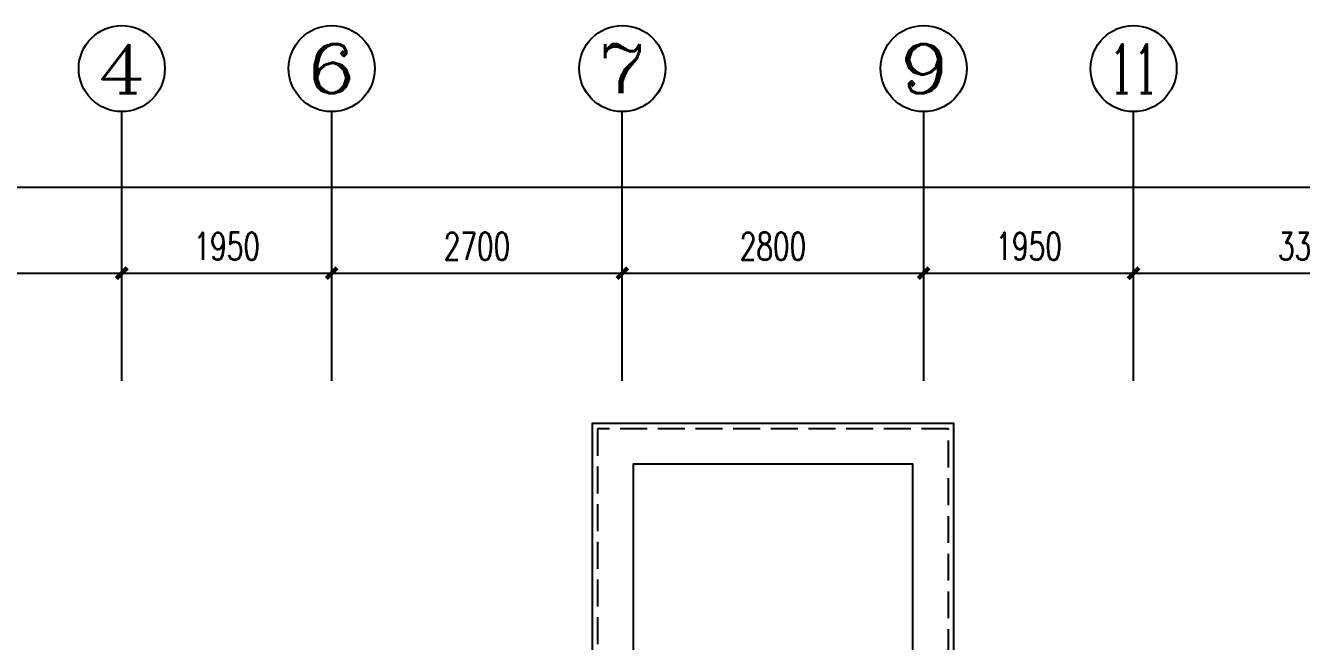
# Model space of a CAD drawing. Extents: x 4483878 to 4539156, y -49303 to -24364.
# Drawn here: x 4493943 to 4505798, y -30084 to -24364 of the extents above; entities that cross this region are included whole.
import ezdxf
from ezdxf.enums import TextEntityAlignment as Align

# ---------------------------------------------------------------- set-up
doc = ezdxf.new("R2010")
doc.units = 0
doc.header["$LTSCALE"] = 1000
doc.header["$MEASUREMENT"] = 0
doc.linetypes.add('DASH', pattern=[0.35, 0.25, -0.1])
doc.styles.add('_TCH_AXIS', font='COMPLEX', dxfattribs={"bigfont": 'GBCBIG'})
doc.styles.add('_TCH_DIM_T3', font='SIMPLEX', dxfattribs={"width": 0.705882, "bigfont": 'GBCBIG'})

# ---------------------------------------------------------------- blocks, each defined once
blk = doc.blocks.new('_ArchTick')
at = {"color": 0, "linetype": 'ByBlock', "const_width": 0.4}
blk.add_lwpolyline([(-0.5, -0.5), (0.5, 0.5)], dxfattribs=at)

msp = doc.modelspace()

# ---------------------------------------------------------------- linework, layer by layer
at = {"color": 7}
for p, q in [((4494838, -27664), (4494838, -25164)), ((4496788, -27664), (4496788, -25164)), ((4499488, -27664), (4499488, -25164)), ((4502288, -27664), (4502288, -25164)), ((4504238, -27664), (4504238, -25164)), ((4487738, -25864), (4534938, -25864)), ((4494838, -27664), (4494838, -26414)), ((4494838, -27664), (4494838, -26414)), ((4496788, -27664), (4496788, -26414)), ((4496788, -27664), (4496788, -26414)), ((4499488, -27664), (4499488, -26414)), ((4499488, -27664), (4499488, -26414)), ((4502288, -27664), (4502288, -26414)), ((4502288, -27664), (4502288, -26414)), ((4504238, -27664), (4504238, -26414)), ((4504238, -27664), (4504238, -26414)), ((4491538, -26664), (4494838, -26664)), ((4494838, -26664), (4496788, -26664)), ((4496788, -26664), (4499488, -26664)), ((4499488, -26664), (4502288, -26664)), ((4502288, -26664), (4504238, -26664)), ((4504238, -26664), (4507538, -26664))]:
    msp.add_line(p, q, dxfattribs=at)
for points in [[(4502518, -30219), (4502568, -30219), (4502568, -28059), (4499208, -28059), (4499208, -30219), (4499258, -30219)], [(4502188, -30219), (4502188, -28439), (4499588, -28439), (4499588, -30219)]]:
    msp.add_lwpolyline(points, dxfattribs=at)
at = {"color": 7, "linetype": 'DASH'}
msp.add_lwpolyline([(4502518, -30219), (4502518, -28109), (4499258, -28109), (4499258, -30219)], dxfattribs=at)
at = {"color": 7}
for centre in [(4494838, -24764), (4496788, -24764), (4499488, -24764), (4502288, -24764), (4504238, -24764)]:
    msp.add_circle(centre, 400, dxfattribs=at)

# ---------------------------------------------------------------- block references
at = {"color": 7, "xscale": 100, "yscale": 100, "zscale": 100}
for p in [(4494838, -26664), (4496788, -26664), (4499488, -26664), (4502288, -26664), (4504238, -26664)]:
    msp.add_blockref('_ArchTick', p, dxfattribs=at)
at = {"color": 7, "xscale": 100, "yscale": 100, "zscale": 100, "rotation": 180}
for p in [(4494838, -26664), (4496788, -26664), (4499488, -26664), (4502288, -26664), (4504238, -26664)]:
    msp.add_blockref('_ArchTick', p, dxfattribs=at)

# ---------------------------------------------------------------- texts
at = {"color": 7, "style": '_TCH_AXIS'}
for s, height, width, p, p2 in [('4', 453, 1.3125, (4494612, -24991), (4495064, -24991)), ('6', 453, 1.5, (4496562, -24991), (4497014, -24991)), ('7', 453, 1.5, (4499262, -24991), (4499714, -24991)), ('9', 453, 1.5, (4502062, -24991), (4502514, -24991)), ('11', 452.5, 0.875, (4504012, -24991), (4504464, -24991))]:
    msp.add_text(s, height=height, dxfattribs=dict(at, width=width)).set_placement(p, p2, align=Align.FIT)
at = {"color": 7, "char_height": 255, "attachment_point": 5, "style": '_TCH_DIM_T3'}
for s, insert in [('\\A1;1950', (4495813, -26414)), ('\\A1;2700', (4498138, -26414)), ('\\A1;2800', (4500888, -26414)), ('\\A1;1950', (4503263, -26414)), ('\\A1;3300', (4505888, -26414))]:
    msp.add_mtext(s, dxfattribs=dict(at, insert=insert))

doc.saveas('drawing.dxf')
